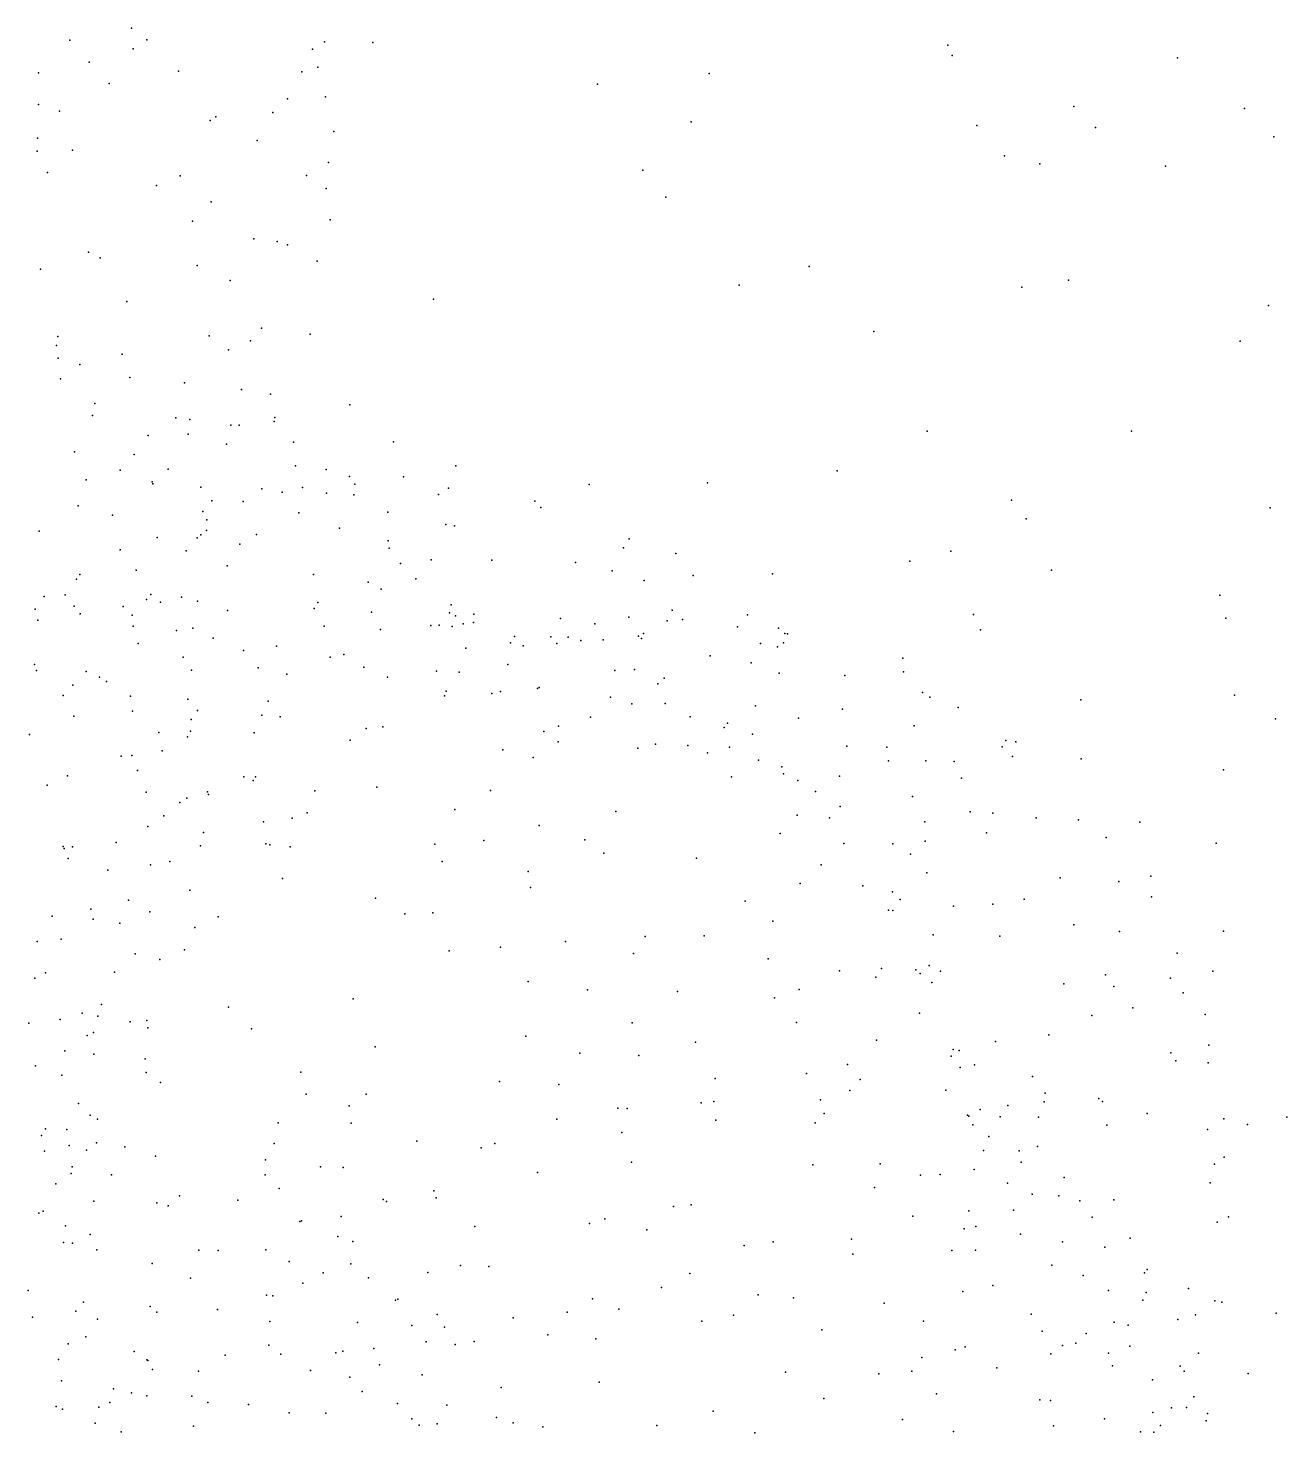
# Model space of a CAD drawing. Header units: metres. Extents: x -23.9 to 23.9, y -28.5 to 28.5.
# Drawn here: x -1.5 to -0.007, y 3.371 to 5.036 of the extents above; entities that cross this region are included whole.
import ezdxf

# ---------------------------------------------------------------- set-up
doc = ezdxf.new("R2010")
doc.units = ezdxf.units.M

msp = doc.modelspace()

# ---------------------------------------------------------------- linework, layer by layer
for p in [(-1.3769, 5.0359, 25.8461), (-1.45, 5.0215, 24.7895), (-1.3588, 5.022, 27.3616), (-1.1482, 5.0195, 25.3392), (-1.091, 5.0187, 25.2578), (-0.4093, 5.0155, 8.748), (-1.4272, 4.9957, 27.0856), (-1.3748, 5.0113, 27.214), (-1.1624, 5.0108, 25.4851), (-0.4041, 5.0033, 12.6386), (-0.1373, 5.0008, 13.6004), (-1.487, 4.9828, 27.6608), (-1.3211, 4.9847, 24.889), (-1.1752, 4.9841, 4.0693), (-1.1562, 4.9895, 25.2394), (-0.6922, 4.9821, 9.2902), (-1.4033, 4.9701, 27.4354), (-0.8245, 4.9694, -15.1686), (-1.1922, 4.9519, 25.0943), (-1.1471, 4.9545, 25.4063), (-1.4873, 4.9452, 27.0303), (-1.4621, 4.9373, 4.7158), (-1.277, 4.9309, 24.9405), (-1.2096, 4.9358, 25.6516), (-0.2601, 4.9429, -17.4529), (-0.0579, 4.9407, -19.2931), (-1.2837, 4.9264, 25.7623), (-1.1371, 4.9133, 25.3323), (-0.7136, 4.9249, -19.2106), (-0.3751, 4.9206, 25.7356), (-0.2345, 4.9179, 7.6139), (-1.4884, 4.9056, 27.5558), (-1.2279, 4.9028, 25.0052), (-0.023, 4.9072, 2.6339), (-1.4887, 4.8901, 25.9489), (-1.447, 4.8911, 27.3567), (-0.3422, 4.8843, -19.7587), (-1.4766, 4.8646, 27.232), (-1.1436, 4.8767, 25.4544), (-0.7707, 4.8674, -16.3814), (-0.3002, 4.8752, -20.4187), (-0.1514, 4.8722, -15.8837), (-1.3473, 4.8495, 25.8429), (-1.3192, 4.8609, 24.8758), (-1.1695, 4.8613, 25.1355), (-1.1462, 4.8458, 25.2351), (-1.2825, 4.8299, 25.7634), (-0.7437, 4.8355, 13.7342), (-1.3047, 4.8071, -14.8108), (-1.1415, 4.8087, 25.3786), (-1.2319, 4.7863, 25.0104), (-1.2042, 4.7831, 25.629), (-1.1919, 4.7792, 25.0991), (-1.4281, 4.7704, 25.8947), (-1.4142, 4.7636, 24.8084), (-1.4849, 4.75, 24.7609), (-1.2992, 4.7545, 24.9208), (-1.1567, 4.7597, 25.4638), (-0.5736, 4.7532, 25.4473), (-1.2599, 4.7366, 25.7115), (-0.6568, 4.7313, 26.4503), (-0.2663, 4.7373, 26.0212), (-1.0189, 4.7145, 13.537), (-0.3217, 4.7287, 13.8278), (-1.3825, 4.712, 25.8524), (-0.0293, 4.7069, 2.1545), (-1.223, 4.6802, -16.2567), (-1.4643, 4.6702, 24.7998), (-1.2848, 4.6713, 4.3766), (-1.2359, 4.6651, 25.6359), (-1.1651, 4.6731, 25.3367), (-0.4971, 4.6763, 9.7948), (-0.0628, 4.665, -18.2476), (-1.4659, 4.6598, -17.6097), (-1.3879, 4.6493, 24.8634), (-1.2619, 4.6547, 25.0192), (-1.464, 4.6447, 14.819), (-1.438, 4.6372, 14.9056), (-1.461, 4.6203, 25.8694), (-1.3791, 4.6218, 14.9819), (-1.3141, 4.6153, 14.826), (-1.2467, 4.6076, -20.2341), (-1.212, 4.6021, 25.1801), (-1.4203, 4.5908, 14.5932), (-1.1182, 4.5894, 26.4448), (-1.423, 4.5766, 15.1323), (-1.3243, 4.5741, 14.6089), (-1.3078, 4.5718, 25.0037), (-1.2593, 4.5654, 15.0347), (-1.2494, 4.5652, 25.5679), (-1.2077, 4.5698, 25.284), (-1.2069, 4.5743, 14.8189), (-1.3572, 4.553, 25.7395), (-1.3099, 4.5547, 15.1115), (-0.434, 4.5582, -19.3692), (-0.1917, 4.558, 7.5686), (-1.4444, 4.5335, 14.4775), (-1.3739, 4.5305, 15.1967), (-1.2642, 4.5429, 25.1264), (-1.1851, 4.5451, 14.9732), (-1.0666, 4.5456, 12.8409), (-1.3336, 4.5132, 14.4853), (-1.1827, 4.5169, 14.6331), (-1.1462, 4.5126, 13.171), (-0.9927, 4.5171, 8.88), (-1.4308, 4.5003, 25.7651), (-1.3904, 4.5119, 25.8242), (-1.3525, 4.4979, 25.0143), (-1.1187, 4.5046, 14.7522), (-1.0545, 4.504, 4.1059), (-0.6942, 4.4971, -18.4727), (-0.5404, 4.5113, 11.501), (-1.3517, 4.4956, 25.6746), (-1.2948, 4.4919, 15.2071), (-1.2224, 4.4899, 14.5178), (-1.1984, 4.4859, 12.8707), (-1.1742, 4.4912, 15.1), (-1.146, 4.4846, 12.7936), (-1.1136, 4.4828, 14.6679), (-1.1122, 4.4952, 12.874), (-1.0132, 4.4831, 12.9748), (-1.0013, 4.4906, 12.8293), (-0.8345, 4.4949, 4.6792), (-1.4402, 4.4698, 18.1009), (-1.2923, 4.4631, 25.4978), (-1.2819, 4.4755, 25.207), (-1.2446, 4.4747, 7.765), (-0.8989, 4.4751, 12.9013), (-0.8917, 4.4677, -17.7405), (-0.334, 4.4764, -20.6545), (-0.0275, 4.4673, -13.443), (-1.3993, 4.4585, 14.3815), (-1.2878, 4.4531, 12.8029), (-1.1785, 4.4614, 13.0448), (-1.0731, 4.462, 14.9984), (-1.0045, 4.4476, 12.6257), (-0.9943, 4.4459, 13.1025), (-0.3167, 4.4543, 11.1388), (-1.4864, 4.4398, 15.3347), (-1.3466, 4.4321, 12.9258), (-1.2991, 4.4319, 13.0331), (-1.2947, 4.4353, 15.2851), (-1.288, 4.4405, 25.3605), (-1.2289, 4.4357, 14.4398), (-1.1304, 4.4432, 13.1123), (-0.7869, 4.4305, 12.7814), (-1.3904, 4.4173, 12.8455), (-1.312, 4.4164, 25.2834), (-1.2484, 4.4241, 13.1058), (-1.0728, 4.428, 12.5548), (-1.0716, 4.4193, 15.0916), (-0.7937, 4.4199, 13.0285), (-0.7317, 4.4133, 12.8691), (-0.406, 4.4159, 8.4823), (-1.2635, 4.3984, 12.5698), (-1.0583, 4.4012, 14.5797), (-1.0216, 4.4056, 14.6679), (-0.9499, 4.4052, 12.5406), (-0.8508, 4.4023, 13.1304), (-0.4546, 4.4041, 8.0423), (-1.4423, 4.3826, 14.3042), (-1.438, 4.3883, 25.7009), (-1.3715, 4.3933, 12.6663), (-1.1611, 4.3882, 15.2368), (-1.0401, 4.3831, 13.2364), (-0.8071, 4.3926, 12.6162), (-0.7695, 4.3812, 13.1007), (-0.7112, 4.387, 12.7756), (-0.6173, 4.3889, -14.9984), (-0.2864, 4.3934, 25.4696), (-1.4555, 4.3643, 12.9376), (-1.3541, 4.3647, 15.3711), (-1.0966, 4.379, 12.4855), (-1.081, 4.371, 14.487), (-0.0869, 4.3638, 1.6989), (-1.491, 4.347, 12.8404), (-1.4805, 4.3622, 24.9371), (-1.4447, 4.3506, 13.0395), (-1.3868, 4.3503, 13.1393), (-1.3591, 4.3586, 12.568), (-1.3427, 4.3556, 25.5537), (-1.3178, 4.3615, 25.4507), (-1.2989, 4.3565, 14.3257), (-1.1605, 4.3478, 13.2725), (-1.156, 4.3551, 14.364), (-0.9979, 4.3522, 12.4548), (-1.4881, 4.3342, 12.7394), (-1.4377, 4.3415, 12.6528), (-1.3762, 4.3399, 25.6309), (-1.2632, 4.3454, 12.4893), (-1.0923, 4.3436, 14.2589), (-1.0001, 4.3427, 13.521), (-0.993, 4.3394, 14.2495), (-0.984, 4.3299, 13.4036), (-0.9714, 4.3314, 14.1672), (-0.9713, 4.3413, 14.6253), (-0.8685, 4.3362, 13.4824), (-0.8277, 4.3299, 13.3433), (-0.7875, 4.3376, 13.5508), (-0.7422, 4.3335, 13.2918), (-0.7363, 4.3459, 13.4786), (-0.7239, 4.335, 13.1864), (-0.6467, 4.3404, 12.9621), (-0.3791, 4.3407, 26.5186), (-0.0797, 4.3365, 26.0088), (-1.3748, 4.3272, 14.2672), (-1.3235, 4.3218, 25.1884), (-1.3043, 4.3245, 25.3232), (-1.2801, 4.3129, 14.2275), (-1.1484, 4.3272, 14.1202), (-1.0818, 4.3229, 15.2228), (-1.0222, 4.3278, 14.0852), (-1.0123, 4.3281, 14.369), (-0.997, 4.3268, 13.3171), (-0.9231, 4.3146, 14.0772), (-0.8798, 4.3145, 14.1809), (-0.8593, 4.3141, 13.6444), (-0.7759, 4.3151, 13.6689), (-0.7701, 4.3182, 12.5096), (-0.6586, 4.3263, 13.2716), (-0.6099, 4.3245, 13.5418), (-0.6026, 4.3182, 12.8363), (-0.5995, 4.3178, 13.3741), (-0.3705, 4.3225, 12.5313), (-1.3689, 4.3065, 25.0642), (-1.2441, 4.2982, 13.3149), (-1.2052, 4.3033, 15.3479), (-0.9806, 4.3009, 13.5414), (-0.9276, 4.3073, 14.4388), (-0.9128, 4.3039, 12.4047), (-0.8728, 4.3063, 14.3363), (-0.8443, 4.3102, 7.9669), (-0.8179, 4.311, -20.9077), (-0.7726, 4.3123, 26.6441), (-0.6316, 4.3064, 13.0593), (-0.6113, 4.3027, 13.6596), (-0.604, 4.3073, 12.7524), (-1.4921, 4.2816, 12.6065), (-1.3159, 4.2904, 14.1442), (-1.1416, 4.2903, 12.3797), (-1.1252, 4.2934, 15.2957), (-0.9308, 4.2815, 13.7007), (-0.6911, 4.292, 8.2915), (-0.6425, 4.2837, 8.8079), (-0.4628, 4.2889, 12.1279), (-1.4895, 4.2744, 13.1421), (-1.4307, 4.2732, 25.7314), (-1.4147, 4.2667, 24.982), (-1.306, 4.275, 15.4143), (-1.2269, 4.2778, 12.3824), (-1.1929, 4.2701, 13.9471), (-1.1016, 4.2786, 13.4452), (-1.0737, 4.2666, 13.9045), (-1.0154, 4.2736, 13.6384), (-0.9887, 4.2723, 13.9364), (-0.8042, 4.2745, 14.0772), (-0.7807, 4.2755, 14.3197), (-0.7455, 4.2653, 14.1952), (-0.6093, 4.2712, 13.7472), (-0.5316, 4.2687, 13.2678), (-0.4621, 4.273, 13.5374), (-1.4465, 4.2569, 15.4606), (-1.4066, 4.2614, 14.1158), (-1.004, 4.25, 15.1901), (-0.9497, 4.2474, 12.3471), (-0.9394, 4.2497, 13.8163), (-0.8956, 4.2531, 13.9191), (-0.8939, 4.2543, 14.5334), (-0.753, 4.2586, 12.4428), (-0.4393, 4.2484, 13.6234), (-1.458, 4.245, 12.5091), (-1.3781, 4.2442, 12.4284), (-1.3101, 4.2406, 13.9728), (-1.2149, 4.2381, 18.5069), (-1.0058, 4.2446, 13.723), (-0.8091, 4.2428, 14.4767), (-0.784, 4.2348, 13.9956), (-0.7446, 4.2354, 13.857), (-0.6372, 4.2327, 13.828), (-0.4309, 4.2429, 13.3234), (-0.397, 4.2305, 13.4015), (-0.2517, 4.2397, 9.8086), (-0.0696, 4.2451, -18.8936), (-1.4452, 4.2205, 13.2549), (-1.3757, 4.2263, 13.3186), (-1.3062, 4.2165, 25.247), (-1.2986, 4.2272, 25.3672), (-1.2225, 4.2214, 13.8759), (-1.2007, 4.2195, 13.4353), (-0.8331, 4.2192, 12.3667), (-0.7146, 4.2197, 14.4055), (-0.5864, 4.2181, 12.5906), (-0.5343, 4.2286, 12.9663), (-0.021, 4.2172, 13.6426), (-1.4979, 4.1986, 14.1138), (-1.3446, 4.201, 15.4623), (-1.3072, 4.2027, 25.4669), (-1.2316, 4.2004, 25.4552), (-1.0989, 4.2058, 13.8016), (-1.0791, 4.2076, 15.3095), (-0.8881, 4.2022, 14.9482), (-0.8708, 4.2086, 14.7255), (-0.6746, 4.2071, 12.4698), (-0.6707, 4.212, 14.2841), (-0.6409, 4.1992, 4.7794), (-0.4492, 4.2088, 13.2067), (-1.3106, 4.1959, 12.3554), (-1.1177, 4.1918, 13.7032), (-0.9368, 4.1806, 15.1287), (-0.8714, 4.1901, 14.8421), (-0.7768, 4.1826, 14.5832), (-0.7558, 4.1871, -16.3313), (-0.7176, 4.1855, 13.9432), (-0.6682, 4.1834, 14.0519), (-0.529, 4.1848, 12.667), (-0.4818, 4.1837, 13.1237), (-0.345, 4.1841, 13.3322), (-0.3408, 4.1916, 13.5407), (-0.3287, 4.1898, 13.4491), (-1.3893, 4.1731, 12.3788), (-1.3764, 4.1739, 25.6751), (-1.3405, 4.1792, 25.1014), (-0.9008, 4.1712, 15.0454), (-0.6942, 4.1768, 4.1063), (-0.6339, 4.1682, 14.3934), (-0.4798, 4.1675, 12.8846), (-0.4356, 4.1675, 13.7275), (-0.4017, 4.1667, 13.7562), (-0.3329, 4.1724, -13.679), (-0.2512, 4.1698, 8.2174), (-1.4529, 4.1497, 13.3179), (-1.37, 4.156, 25.0227), (-1.2439, 4.1484, 13.501), (-1.2299, 4.1485, 13.7049), (-0.6657, 4.1486, 14.4912), (-0.6062, 4.1602, 11.3189), (-0.6042, 4.1518, 13.9575), (-0.5377, 4.1494, 12.5862), (-0.3932, 4.1468, 13.1595), (-0.0827, 4.1566, 7.8247), (-1.4769, 4.1387, 12.4218), (-1.3597, 4.1301, 13.8297), (-1.2869, 4.1305, 13.7865), (-1.2328, 4.1441, 13.5896), (-1.1595, 4.132, 15.3995), (-1.0861, 4.1361, 12.2555), (-0.9513, 4.1324, 12.9659), (-0.5871, 4.144, 14.1622), (-0.5661, 4.1312, 14.2487), (-1.3195, 4.1181, 13.443), (-1.3112, 4.123, 25.5258), (-1.2856, 4.1274, 25.3408), (-0.5368, 4.1131, 13.9929), (-0.4511, 4.1251, 13.0514), (-1.3388, 4.1022, 12.3027), (-1.1867, 4.0995, 26.4729), (-1.1688, 4.1058, 18.1802), (-0.9939, 4.1099, 12.2465), (-0.803, 4.1072, 12.3003), (-0.5879, 4.1029, 14.4488), (-0.5497, 4.0999, 14.3294), (-0.383, 4.107, 13.8265), (-0.3559, 4.1055, 8.7372), (-0.3048, 4.0998, 13.7404), (-0.2546, 4.0974, 13.313), (-1.3574, 4.0894, 25.6529), (-1.2917, 4.0826, 13.5737), (-1.2205, 4.0951, 3.8105), (-0.8938, 4.0907, 15.0934), (-0.6083, 4.0814, 12.4226), (-0.4366, 4.0951, 12.9311), (-0.3637, 4.0821, 13.1014), (-0.1819, 4.0946, 25.6201), (-1.4578, 4.0657, 12.3633), (-1.4567, 4.0636, 13.8487), (-1.4467, 4.0655, 25.7799), (-1.395, 4.0705, 13.4089), (-1.295, 4.0667, 25.4092), (-1.2177, 4.0691, -14.992), (-1.2128, 4.0679, -15.9197), (-1.1888, 4.0654, 12.2368), (-1.0176, 4.0687, 15.3009), (-0.9592, 4.0728, 15.2173), (-0.8398, 4.0739, 14.8663), (-0.5325, 4.0695, 14.0694), (-0.4745, 4.0692, 12.6316), (-0.4361, 4.072, 12.7838), (-0.2218, 4.0767, 13.5193), (-0.0913, 4.0699, 1.2013), (-1.4521, 4.0518, 24.9076), (-1.3316, 4.0481, 13.4894), (-1.0086, 4.048, 5.1393), (-0.8171, 4.058, 14.78), (-0.7072, 4.052, 14.6624), (-0.4538, 4.0567, 13.9519), (-1.4048, 4.0377, 24.9781), (-1.3544, 4.0441, 15.5058), (-0.9066, 4.0364, 12.2323), (-0.5597, 4.0443, 12.7325), (-0.4341, 4.0346, 12.704), (-0.1688, 4.0308, 14.2614), (-1.3079, 4.0142, 25.2231), (-1.1981, 4.0279, 15.4473), (-0.904, 4.0173, 15.1467), (-0.5844, 4.0219, 14.5607), (-0.5101, 4.0192, 12.5212), (-0.2762, 4.0286, 13.1568), (-0.2067, 4.0243, 13.6393), (-1.3803, 4.0022, 25.6713), (-1.0877, 4.0045, -21.1509), (-0.6497, 4.0009, 13.5069), (-0.4749, 4.0123, 14.2355), (-0.4659, 4.003, -16.0222), (-0.3561, 3.9976, 13.9091), (-0.3189, 4.0033, 13.0757), (-0.1679, 4.0061, 13.4579), (-1.471, 3.9832, 13.7826), (-1.4253, 3.9917, 12.3089), (-1.4222, 3.9796, 15.5246), (-1.3554, 3.9884, 13.5811), (-1.2742, 3.9823, 12.2307), (-1.053, 3.9859, 15.3484), (-1.0197, 3.9874, 12.2001), (-0.4798, 3.9902, 14.077), (-0.4746, 3.9899, 14.3407), (-0.4025, 3.9953, 12.8405), (-1.3906, 3.9751, 13.6747), (-1.3018, 3.9697, 25.3205), (-0.6168, 3.9773, 14.6467), (-0.2599, 3.9732, 13.8209), (-0.206, 3.965, 13.2055), (-0.0826, 3.9654, 10.9753), (-1.4887, 3.9534, 24.8814), (-1.4603, 3.9561, 25.7756), (-0.9395, 3.9467, 12.1919), (-0.8627, 3.9532, 15.048), (-0.7683, 3.959, 12.2541), (-0.6981, 3.9599, 14.7306), (-0.4267, 3.9612, 12.6512), (-0.3477, 3.9597, 12.9833), (-1.3724, 3.9388, 25.9812), (-1.3435, 3.9321, 15.5089), (-1.314, 3.9433, 25.4228), (-1.0003, 3.9422, 15.2968), (-0.782, 3.9391, 14.8099), (-0.6224, 3.9327, 12.3243), (-0.1374, 3.9394, 13.5418), (-1.4789, 3.916, 13.7327), (-1.3969, 3.9168, 25.0302), (-0.5379, 3.9183, 14.5849), (-0.4879, 3.9211, 14.4939), (-0.4474, 3.9196, 25.4452), (-0.4423, 3.9155, 14.3768), (-0.4317, 3.9248, 14.2615), (-0.4179, 3.9182, 14.0494), (-0.2225, 3.9139, 13.1334), (-0.0954, 3.9179, 12.4939), (-1.4914, 3.9098, 17.7433), (-0.9069, 3.906, 15.1533), (-0.4947, 3.9109, 12.4556), (-0.4285, 3.9045, 14.154), (-0.2717, 3.9032, 13.0593), (-0.2128, 3.9001, 13.9413), (-0.1453, 3.9097, 13.6484), (-1.1144, 3.8854, 15.3886), (-0.8364, 3.8958, 12.1868), (-0.7296, 3.894, 12.2065), (-0.615, 3.8863, 9.4637), (-0.5855, 3.8963, 14.6626), (-0.1305, 3.8924, 13.3212), (-1.4353, 3.8682, 13.4643), (-1.4168, 3.8648, 13.5525), (-1.4126, 3.8784, 25.662), (-1.262, 3.8753, 12.208), (-0.443, 3.8684, 12.5369), (-0.2389, 3.8656, 13.8628), (-0.1902, 3.8746, 13.7878), (-0.1044, 3.8668, 13.466), (-1.4985, 3.8564, 25.7689), (-1.4614, 3.8609, 24.9715), (-1.3785, 3.8581, 25.1259), (-1.3589, 3.8598, -21.8423), (-1.3577, 3.851, 12.2389), (-1.2348, 3.8499, 15.4608), (-0.7834, 3.857, 14.8486), (-0.5887, 3.8573, 12.2615), (-1.4295, 3.8418, 13.642), (-1.422, 3.8455, 15.5142), (-0.9094, 3.841, 25.4294), (-0.7085, 3.8338, 12.1473), (-0.494, 3.8363, 12.3582), (-0.353, 3.8346, 14.0136), (-0.2897, 3.8427, 13.0013), (-0.1, 3.8305, 13.5515), (-1.4558, 3.8237, 12.2969), (-1.4215, 3.8198, 25.059), (-1.3606, 3.8141, 25.2625), (-1.0883, 3.8283, 12.1643), (-0.8455, 3.821, 12.1126), (-0.7758, 3.8183, 9.7637), (-0.4055, 3.8175, 14.3612), (-0.403, 3.8251, 14.1078), (-0.3959, 3.824, 14.1976), (-0.1449, 3.8211, 13.7359), (-1.4909, 3.806, 13.6968), (-1.3594, 3.7978, 25.3572), (-1.1762, 3.7985, 15.4172), (-0.577, 3.7968, 12.1171), (-0.5284, 3.8076, 12.1923), (-0.3949, 3.8039, 12.6819), (-0.3777, 3.8069, 12.7929), (-0.139, 3.812, 13.2162), (-0.1009, 3.8096, 13.3219), (-1.4595, 3.795, 19.4818), (-1.3424, 3.7863, 15.487), (-0.9409, 3.7872, 12.0948), (-0.8705, 3.7838, 14.9997), (-0.6852, 3.7908, 12.0678), (-0.5131, 3.7896, 26.3909), (-0.3092, 3.7933, 12.7283), (-1.1699, 3.7723, 18.2541), (-1.099, 3.7723, 15.3524), (-0.6868, 3.7637, 4.1024), (-0.5602, 3.7656, 4.4282), (-0.5256, 3.7766, 14.6396), (-0.4119, 3.7771, 12.2868), (-0.2951, 3.7632, 12.9701), (-0.2942, 3.7733, -15.3547), (-0.2303, 3.7672, 12.1935), (-0.226, 3.7635, 13.0564), (-1.4397, 3.7611, 25.5873), (-1.4258, 3.7473, 25.1625), (-1.1188, 3.7586, 26.2621), (-0.8007, 3.7556, 14.8809), (-0.7896, 3.7552, 12.0071), (-0.7016, 3.762, 14.8051), (-0.5559, 3.7495, 11.8263), (-0.386, 3.7475, 14.0757), (-0.3712, 3.7542, 12.5396), (-0.3383, 3.759, -19.3405), (-0.173, 3.7493, 13.1295), (-1.479, 3.7311, 15.4901), (-1.4535, 3.7306, 12.3035), (-1.4174, 3.7426, 25.5011), (-1.2031, 3.7384, -15.4474), (-1.1167, 3.738, 12.1383), (-0.873, 3.7427, 9.188), (-0.6842, 3.7416, 11.9977), (-0.5667, 3.7382, 12.0332), (-0.3846, 3.7462, 14.2732), (-0.3798, 3.7359, 12.2201), (-0.3472, 3.7455, 12.38), (-0.3021, 3.7449, 9.8064), (-0.2208, 3.7355, 13.8866), (-0.1016, 3.7303, 1.2685), (-0.0824, 3.7432, 13.5342), (-0.0542, 3.7365, -20.3464), (-0.0075, 3.7449, 13.5295), (-1.4837, 3.7232, 25.0666), (-1.4183, 3.7146, 10.4371), (-1.2077, 3.714, 12.1575), (-1.0386, 3.7167, 12.0521), (-0.9464, 3.714, 11.9933), (-0.7957, 3.7269, 4.9813), (-0.3606, 3.7223, 12.7062), (-1.4799, 3.7046, 26.0674), (-1.4508, 3.7116, 26.4222), (-1.4302, 3.7059, 25.2732), (-1.385, 3.71, 26.1277), (-1.3486, 3.699, 26.4063), (-0.9626, 3.7086, 15.1574), (-0.3672, 3.7055, 12.8326), (-0.325, 3.7053, 14.0112), (-0.3032, 3.7103, 12.4614), (-0.0817, 3.6978, 13.3702), (-1.4472, 3.6863, 25.4408), (-1.2182, 3.6944, 15.2294), (-1.1529, 3.686, -12.3142), (-1.1259, 3.6853, 15.3333), (-0.7843, 3.6918, 11.9256), (-0.5695, 3.6886, 11.9622), (-0.4896, 3.6897, 14.6062), (-0.3781, 3.6832, 14.1497), (-0.3225, 3.6916, 12.6055), (-0.0933, 3.6893, -18.2146), (-1.4668, 3.6661, 13.6483), (-1.4484, 3.6782, 13.5644), (-1.4005, 3.6765, 26.5046), (-1.2185, 3.6765, 15.3967), (-0.8959, 3.6796, 14.9788), (-0.4419, 3.6763, 12.028), (-0.4186, 3.6771, 14.4689), (-0.3387, 3.6668, 12.1285), (-0.2714, 3.6735, 12.3182), (-0.0983, 3.6671, 13.2789), (-1.32, 3.6519, 3.8785), (-1.2018, 3.6604, 26.2628), (-1.0788, 3.6475, 15.2743), (-1.0186, 3.6579, 11.9602), (-1.0158, 3.6495, 15.195), (-0.4964, 3.6618, 11.4706), (-0.3095, 3.6536, 12.9437), (-0.2778, 3.6517, 12.2134), (-0.2126, 3.6472, 13.8907), (-1.4866, 3.6313, 26.617), (-1.4815, 3.6337, 25.3084), (-1.4215, 3.6453, 25.9355), (-1.3468, 3.6436, -22.4761), (-1.3334, 3.6398, 25.9631), (-1.2511, 3.6465, 26.0619), (-1.0747, 3.6452, 9.758), (-0.7344, 3.6393, 11.8779), (-0.7136, 3.641, 14.8273), (-0.3843, 3.6342, 14.3444), (-0.3316, 3.6347, 12.7251), (-0.2529, 3.6458, 11.2011), (-1.4551, 3.6164, 14.6897), (-1.1776, 3.6213, 26.4166), (-1.1755, 3.622, 26.1083), (-1.1283, 3.6274, 12.0185), (-0.9702, 3.6156, 15.0637), (-0.8341, 3.619, 11.8705), (-0.816, 3.6244, 14.8892), (-0.4507, 3.6277, 14.5508), (-0.3761, 3.6154, 14.2055), (-0.2383, 3.6265, 12.5347), (-0.0901, 3.6205, 13.6358), (-0.0768, 3.6271, 13.5487), (-1.4259, 3.6061, 12.2961), (-1.1325, 3.6037, 26.3308), (-1.1147, 3.5975, 26.2315), (-0.7661, 3.6113, 10.0435), (-0.6164, 3.5972, 14.7531), (-0.5236, 3.6004, 11.9051), (-0.3902, 3.6127, 9.0134), (-0.3231, 3.6065, 14.0097), (-0.2736, 3.5973, 14.2213), (-0.1933, 3.6018, 13.091), (-1.4577, 3.5963, 13.4509), (-1.4468, 3.5955, 15.6483), (-1.418, 3.5877, 15.4102), (-1.2973, 3.5874, 26.6131), (-1.2743, 3.5869, 15.3632), (-1.2177, 3.5877, 26.5659), (-0.6506, 3.5931, 11.8579), (-0.5218, 3.5826, 14.6452), (-0.4048, 3.5871, 14.4154), (-0.3767, 3.5875, -14.4084), (-0.2233, 3.5908, 12.2388), (-1.3524, 3.5714, 25.8509), (-1.1902, 3.5739, 15.3086), (-1.117, 3.5712, 15.2361), (-0.9868, 3.5693, 25.86), (-0.9535, 3.5682, 11.863), (-0.2862, 3.5696, 12.0753), (-0.1733, 3.5645, 13.817), (-1.3069, 3.5542, 12.1377), (-1.1739, 3.5482, 11.9849), (-1.1496, 3.5607, 26.5152), (-1.0959, 3.5547, 26.4397), (-1.0258, 3.5608, 14.5838), (-0.7151, 3.5597, -18.1486), (-0.2491, 3.5572, 12.6922), (-0.1764, 3.5607, 12.388), (-1.4995, 3.5395, 13.3317), (-1.217, 3.5339, 26.6388), (-1.2095, 3.5333, 25.8869), (-0.7489, 3.5433, 14.9142), (-0.634, 3.5344, 26.1565), (-0.5925, 3.531, 11.8273), (-0.3918, 3.5383, 14.1099), (-0.3559, 3.5455, 11.9747), (-0.2191, 3.5396, 24.5041), (-0.1745, 3.5372, 12.2877), (-0.1242, 3.5418, 13.2378), (-1.4429, 3.5152, 15.3632), (-1.4337, 3.5256, 13.5971), (-1.3549, 3.5208, 15.3502), (-1.347, 3.514, 12.2035), (-1.2752, 3.517, 26.6973), (-1.064, 3.5281, 26.0732), (-1.0613, 3.5295, 15.1303), (-0.8605, 3.5141, 15.3488), (-0.8307, 3.5299, 14.8715), (-0.7995, 3.5175, -19.565), (-0.4847, 3.5246, 11.8669), (-0.1784, 3.5282, 12.5718), (-0.0929, 3.5274, 13.591), (-0.0847, 3.5259, 13.4273), (-1.4941, 3.508, 26.7714), (-1.4173, 3.5056, 12.3133), (-1.2128, 3.503, 9.3577), (-1.109, 3.5017, 25.9441), (-1.0446, 3.4982, 11.8511), (-1.0147, 3.5112, 26.2234), (-0.9245, 3.5071, 14.914), (-0.7011, 3.5031, 14.7985), (-0.6634, 3.5104, 5.2397), (-0.4383, 3.5033, -12.0502), (-0.3106, 3.5115, 12.8273), (-0.2123, 3.502, 12.1137), (-0.1956, 3.4985, 17.4568), (-0.1367, 3.5054, -13.6664), (-0.1158, 3.5108, 13.6728), (-0.0202, 3.5126, 1.8226), (-1.4309, 3.4846, 13.5153), (-1.0061, 3.4962, -12.7671), (-0.8833, 3.4872, -15.86), (-0.8267, 3.4824, 11.7794), (-0.5588, 3.4931, 14.6762), (-0.2977, 3.4913, -19.8879), (-0.2454, 3.4885, 12.7581), (-1.4519, 3.4763, 13.4099), (-1.3739, 3.4672, 26.7843), (-1.214, 3.4748, 15.227), (-1.2001, 3.4642, 26.7035), (-1.1347, 3.4658, 26.6366), (-1.1265, 3.4677, 11.8782), (-1.0898, 3.471, 5.1299), (-1.0278, 3.4789, 26.4622), (-0.9933, 3.4754, 14.9596), (-0.9707, 3.4793, 11.806), (-0.4006, 3.4694, 14.1977), (-0.3887, 3.4729, 11.8996), (-0.2872, 3.4647, 13.9391), (-0.2735, 3.4743, 12.96), (-0.2577, 3.4771, 12.0313), (-0.2189, 3.4653, 14.5354), (-0.1936, 3.4738, 13.1277), (-0.1124, 3.4655, 13.3205), (-1.4634, 3.4579, 25.7151), (-1.3586, 3.4575, 12.1407), (-1.3577, 3.4568, 25.733), (-1.266, 3.4631, 25.7771), (-1.083, 3.4515, 15.0095), (-0.4402, 3.4601, 25.4521), (-0.3514, 3.4481, 14.0032), (-0.2141, 3.4502, 13.8324), (-0.134, 3.4501, 12.5438), (-1.4599, 3.4326, 13.2934), (-1.3522, 3.4458, 15.2717), (-1.2974, 3.4441, 11.9353), (-1.1646, 3.4448, 15.13), (-1.118, 3.4369, 25.8702), (-1.0323, 3.4396, 25.9821), (-0.8226, 3.4311, 14.8368), (-0.6016, 3.4429, -21.8778), (-0.4913, 3.4409, 14.5492), (-0.4521, 3.444, 14.4628), (-0.1667, 3.4338, 13.7397), (-0.1291, 3.4441, 12.2921), (-0.0535, 3.4412, 11.4826), (-1.3984, 3.4232, 13.617), (-1.3768, 3.4183, 11.9899), (-1.3586, 3.4148, 11.8766), (-1.3053, 3.4144, 15.1994), (-1.1036, 3.42, 11.7871), (-0.9388, 3.4248, 11.7489), (-0.4229, 3.4173, 14.2923), (-1.4663, 3.402, 13.7207), (-1.4589, 3.3989, 12.3477), (-1.4157, 3.4013, 12.1037), (-1.4025, 3.407, 12.1974), (-1.2864, 3.4069, 26.7917), (-1.2383, 3.4046, 15.1458), (-1.0618, 3.4057, 14.9327), (-1.0033, 3.4035, 26.5317), (-0.5563, 3.4116, 11.7863), (-0.3002, 3.4099, 13.0124), (-0.2875, 3.4091, 12.8636), (-0.1442, 3.4006, -12.3994), (-0.1267, 3.4008, 13.3934), (-0.1178, 3.4134, 13.5128), (-1.4199, 3.3823, 15.2019), (-1.1902, 3.3944, 15.0532), (-1.1468, 3.394, 11.7182), (-1.0446, 3.3876, 25.902), (-1.0146, 3.3815, 11.6911), (-0.9445, 3.3892, 26.4142), (-0.9245, 3.3827, 26.3118), (-0.6874, 3.3966, -15.1934), (-0.463, 3.3867, 11.8126), (-0.2235, 3.3874, 12.0256), (-0.1663, 3.3951, 12.6946), (-0.1032, 3.3853, 12.4779), (-0.1018, 3.3937, 12.3728), (-1.3892, 3.3722, 11.7347), (-1.3036, 3.3789, 11.7118), (-1.0359, 3.38, 26.6127), (-0.8893, 3.3781, 14.8423), (-0.7542, 3.3795, 14.7857), (-0.6382, 3.3708, 14.6974), (-0.4027, 3.3726, 14.0276), (-0.284, 3.3791, 11.9402), (-0.181, 3.3719, 12.3884), (-0.1654, 3.3716, 13.6742), (-0.1572, 3.3794, 13.8303)]:
    msp.add_point(p)

doc.saveas('drawing.dxf')
